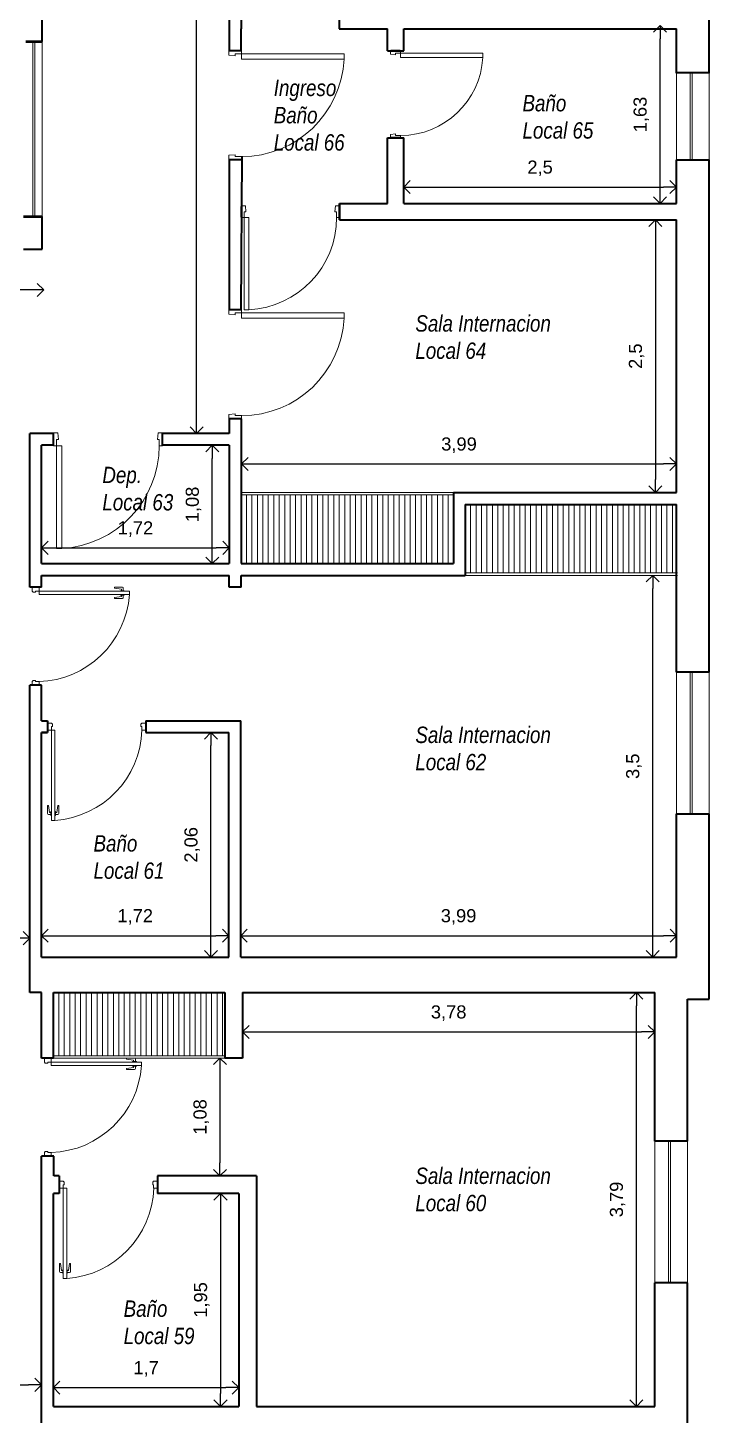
# Model space of a CAD drawing. Header units: millimetres. Extents: x -196 to -130, y 74 to 971.
# Drawn here: x -174.17 to -167.92, y 935.56 to 948.28 of the extents above; entities that cross this region are included whole.
import ezdxf

# ---------------------------------------------------------------- set-up
doc = ezdxf.new("R2010")
doc.units = ezdxf.units.MM
doc.layers.get('Defpoints').update_dxf_attribs({"lineweight": 0})
for name, color, linetype, lineweight in [('01', 1, 'Continuous', 50), ('Aberturas', 43, 'Continuous', 9), ('Cotas', 47, 'Continuous', 5), ('Muebles', 153, 'Continuous', 9), ('Muro Corte', 1, 'Continuous', 40), ('Muro Vista', 3, 'Continuous', 20), ('Piso', 63, 'Continuous', 0), ('rotulos', 13, 'Continuous', 5), ('Textos', 2, 'Continuous', 5)]:
    doc.layers.add(name, color=color, linetype=linetype, lineweight=lineweight)
doc.styles.add('FEDE', font='ARIAL.TTF')
doc.dimstyles.new('FEDE', dxfattribs={"dimtxt": 0.12, "dimasz": 0.12, "dimexe": 0.2, "dimexo": 0.2, "dimgap": 0.1, "dimtad": 1, "dimtxsty": 'FEDE', "dimblk": 'OPEN90', "dimcen": 0.12, "dimse1": 1, "dimse2": 1, "dimaunit": 1, "dimazin": 0, "dimtfac": 1, "dimtmove": 0, "dimatfit": 3, "dimldrblk": 'OPEN90', "dimfxl": 0, "dimarcsym": 0})

# ---------------------------------------------------------------- blocks, each defined once
blk = doc.blocks.new('_Open90')
at = {"layer": 'rotulos', "color": 0, "lineweight": -2}
for p, q in [((0, 0), (-1, 0)), ((-0.5, 0.5), (0, 0)), ((0, 0), (-0.5, -0.5))]:
    blk.add_line(p, q, dxfattribs=at)
blk = doc.blocks.new('*D4')
at = {"layer": 'Cotas', "color": 0, "lineweight": -2}
blk.add_line((-174.14, 945.872), (-185.982, 945.872), dxfattribs=at)
at = {"layer": 'Defpoints', "color": 0}
for p in [(-186.102, 946.526), (-174.02, 946.347), (-186.102, 945.872)]:
    blk.add_point(p, dxfattribs=at)
at = {"layer": 'Cotas', "color": 0, "lineweight": -2, "xscale": 0.12, "yscale": 0.12, "zscale": 0.12, "rotation": 180}
blk.add_blockref('_Open90', (-186.102, 945.872), dxfattribs=at)
at = {"layer": 'Cotas', "color": 0, "lineweight": -2, "xscale": 0.12, "yscale": 0.12, "zscale": 0.12}
blk.add_blockref('_Open90', (-174.02, 945.872), dxfattribs=at)
at = {"layer": 'Cotas', "color": 0, "insert": (-180.061, 946.044), "char_height": 0.12, "attachment_point": 5, "style": 'FEDE'}
blk.add_mtext('12,08', dxfattribs=at)
blk = doc.blocks.new('*D6')
at = {"layer": 'Cotas', "color": 0, "lineweight": -2}
blk.add_line((-172.619, 944.676), (-172.619, 969.49), dxfattribs=at)
at = {"layer": 'Defpoints', "color": 0}
for p in [(-172.619, 969.61), (-172.449, 969.61), (-172.32, 944.556)]:
    blk.add_point(p, dxfattribs=at)
at = {"layer": 'Cotas', "color": 0, "lineweight": -2, "xscale": 0.12, "yscale": 0.12, "zscale": 0.12}
for p, rotation in [((-172.619, 969.61), 90), ((-172.619, 944.556), 270)]:
    blk.add_blockref('_Open90', p, dxfattribs=dict(at, rotation=rotation))
at = {"layer": 'Cotas', "color": 0, "insert": (-172.791, 957.083), "char_height": 0.12, "attachment_point": 5, "rotation": 90, "style": 'FEDE'}
blk.add_mtext('25,05', dxfattribs=at)
blk = doc.blocks.new('*D57')
at = {"layer": 'Cotas', "color": 0, "lineweight": -2}
blk.add_line((-168.371, 946.785), (-168.371, 948.175), dxfattribs=at)
at = {"layer": 'Defpoints', "color": 0}
for p in [(-168.371, 948.295), (-168.371, 948.295), (-168.371, 946.665)]:
    blk.add_point(p, dxfattribs=at)
at = {"layer": 'Cotas', "color": 0, "lineweight": -2, "xscale": 0.12, "yscale": 0.12, "zscale": 0.12}
for p, rotation in [((-168.371, 948.295), 90), ((-168.371, 946.665), 270)]:
    blk.add_blockref('_Open90', p, dxfattribs=dict(at, rotation=rotation))
at = {"layer": 'Cotas', "color": 0, "insert": (-168.543, 947.48), "char_height": 0.12, "attachment_point": 5, "rotation": 90, "style": 'FEDE'}
blk.add_mtext('1,63', dxfattribs=at)
blk = doc.blocks.new('*D58')
at = {"layer": 'Cotas', "color": 0, "lineweight": -2}
blk.add_line((-170.601, 946.815), (-168.341, 946.815), dxfattribs=at)
at = {"layer": 'Defpoints', "color": 0}
for p in [(-170.721, 946.815), (-168.221, 946.815), (-168.221, 946.815)]:
    blk.add_point(p, dxfattribs=at)
at = {"layer": 'Cotas', "color": 0, "lineweight": -2, "xscale": 0.12, "yscale": 0.12, "zscale": 0.12, "rotation": 180}
blk.add_blockref('_Open90', (-170.721, 946.815), dxfattribs=at)
at = {"layer": 'Cotas', "color": 0, "lineweight": -2, "xscale": 0.12, "yscale": 0.12, "zscale": 0.12}
blk.add_blockref('_Open90', (-168.221, 946.815), dxfattribs=at)
at = {"layer": 'Cotas', "color": 0, "insert": (-169.471, 946.987), "char_height": 0.12, "attachment_point": 5, "style": 'FEDE'}
blk.add_mtext('2,5', dxfattribs=at)
blk = doc.blocks.new('*D59')
at = {"layer": 'Cotas', "color": 0, "lineweight": -2}
blk.add_line((-168.414, 946.395), (-168.414, 944.135), dxfattribs=at)
at = {"layer": 'Defpoints', "color": 0}
for p in [(-168.221, 946.515), (-168.414, 944.015), (-168.221, 944.015)]:
    blk.add_point(p, dxfattribs=at)
at = {"layer": 'Cotas', "color": 0, "lineweight": -2, "xscale": 0.12, "yscale": 0.12, "zscale": 0.12}
for p, rotation in [((-168.414, 946.515), 90), ((-168.414, 944.015), 270)]:
    blk.add_blockref('_Open90', p, dxfattribs=dict(at, rotation=rotation))
at = {"layer": 'Cotas', "color": 0, "insert": (-168.586, 945.265), "char_height": 0.12, "attachment_point": 5, "rotation": 90, "style": 'FEDE'}
blk.add_mtext('2,5', dxfattribs=at)
blk = doc.blocks.new('*D60')
at = {"layer": 'Cotas', "color": 0, "lineweight": -2}
blk.add_line((-172.087, 944.277), (-168.341, 944.277), dxfattribs=at)
at = {"layer": 'Defpoints', "color": 0}
for p in [(-172.207, 944.277), (-168.221, 944.277), (-168.221, 944.277)]:
    blk.add_point(p, dxfattribs=at)
at = {"layer": 'Cotas', "color": 0, "lineweight": -2, "xscale": 0.12, "yscale": 0.12, "zscale": 0.12, "rotation": 180}
blk.add_blockref('_Open90', (-172.207, 944.277), dxfattribs=at)
at = {"layer": 'Cotas', "color": 0, "lineweight": -2, "xscale": 0.12, "yscale": 0.12, "zscale": 0.12}
blk.add_blockref('_Open90', (-168.221, 944.277), dxfattribs=at)
at = {"layer": 'Cotas', "color": 0, "insert": (-170.214, 944.449), "char_height": 0.12, "attachment_point": 5, "style": 'FEDE'}
blk.add_mtext('3,99', dxfattribs=at)
blk = doc.blocks.new('*D61')
at = {"layer": 'Cotas', "color": 0, "lineweight": -2}
blk.add_line((-172.476, 943.484), (-172.476, 944.328), dxfattribs=at)
at = {"layer": 'Defpoints', "color": 0}
for p in [(-172.476, 944.448), (-172.32, 944.448), (-172.32, 943.364)]:
    blk.add_point(p, dxfattribs=at)
at = {"layer": 'Cotas', "color": 0, "lineweight": -2, "xscale": 0.12, "yscale": 0.12, "zscale": 0.12}
for p, rotation in [((-172.476, 944.448), 90), ((-172.476, 943.364), 270)]:
    blk.add_blockref('_Open90', p, dxfattribs=dict(at, rotation=rotation))
at = {"layer": 'Cotas', "color": 0, "insert": (-172.648, 943.906), "char_height": 0.12, "attachment_point": 5, "rotation": 90, "style": 'FEDE'}
blk.add_mtext('1,08', dxfattribs=at)
blk = doc.blocks.new('*D62')
at = {"layer": 'Cotas', "color": 0, "lineweight": -2}
blk.add_line((-173.921, 943.508), (-172.44, 943.508), dxfattribs=at)
at = {"layer": 'Defpoints', "color": 0}
for p in [(-172.32, 943.508), (-174.041, 943.43), (-172.32, 943.43)]:
    blk.add_point(p, dxfattribs=at)
at = {"layer": 'Cotas', "color": 0, "lineweight": -2, "xscale": 0.12, "yscale": 0.12, "zscale": 0.12, "rotation": 180}
blk.add_blockref('_Open90', (-174.041, 943.508), dxfattribs=at)
at = {"layer": 'Cotas', "color": 0, "lineweight": -2, "xscale": 0.12, "yscale": 0.12, "zscale": 0.12}
blk.add_blockref('_Open90', (-172.32, 943.508), dxfattribs=at)
at = {"layer": 'Cotas', "color": 0, "insert": (-173.18, 943.68), "char_height": 0.12, "attachment_point": 5, "style": 'FEDE'}
blk.add_mtext('1,72', dxfattribs=at)
blk = doc.blocks.new('*D63')
at = {"layer": 'Cotas', "color": 0, "lineweight": -2}
blk.add_line((-173.921, 939.953), (-172.443, 939.953), dxfattribs=at)
at = {"layer": 'Defpoints', "color": 0}
for p in [(-172.323, 939.953), (-174.041, 939.756), (-172.323, 939.756)]:
    blk.add_point(p, dxfattribs=at)
at = {"layer": 'Cotas', "color": 0, "lineweight": -2, "xscale": 0.12, "yscale": 0.12, "zscale": 0.12, "rotation": 180}
blk.add_blockref('_Open90', (-174.041, 939.953), dxfattribs=at)
at = {"layer": 'Cotas', "color": 0, "lineweight": -2, "xscale": 0.12, "yscale": 0.12, "zscale": 0.12}
blk.add_blockref('_Open90', (-172.323, 939.953), dxfattribs=at)
at = {"layer": 'Cotas', "color": 0, "insert": (-173.182, 940.125), "char_height": 0.12, "attachment_point": 5, "style": 'FEDE'}
blk.add_mtext('1,72', dxfattribs=at)
blk = doc.blocks.new('*D64')
at = {"layer": 'Cotas', "color": 0, "lineweight": -2}
blk.add_line((-172.095, 939.953), (-168.34, 939.953), dxfattribs=at)
at = {"layer": 'Defpoints', "color": 0}
for p in [(-168.22, 939.953), (-172.215, 939.756), (-168.22, 939.756)]:
    blk.add_point(p, dxfattribs=at)
at = {"layer": 'Cotas', "color": 0, "lineweight": -2, "xscale": 0.12, "yscale": 0.12, "zscale": 0.12, "rotation": 180}
blk.add_blockref('_Open90', (-172.215, 939.953), dxfattribs=at)
at = {"layer": 'Cotas', "color": 0, "lineweight": -2, "xscale": 0.12, "yscale": 0.12, "zscale": 0.12}
blk.add_blockref('_Open90', (-168.22, 939.953), dxfattribs=at)
at = {"layer": 'Cotas', "color": 0, "insert": (-170.218, 940.125), "char_height": 0.12, "attachment_point": 5, "style": 'FEDE'}
blk.add_mtext('3,99', dxfattribs=at)
blk = doc.blocks.new('*D65')
at = {"layer": 'Cotas', "color": 0, "lineweight": -2}
blk.add_line((-168.439, 939.876), (-168.439, 943.136), dxfattribs=at)
at = {"layer": 'Defpoints', "color": 0}
for p in [(-172.212, 943.256), (-168.439, 943.256), (-172.215, 939.756)]:
    blk.add_point(p, dxfattribs=at)
at = {"layer": 'Cotas', "color": 0, "lineweight": -2, "xscale": 0.12, "yscale": 0.12, "zscale": 0.12}
for p, rotation in [((-168.439, 943.256), 90), ((-168.439, 939.756), 270)]:
    blk.add_blockref('_Open90', p, dxfattribs=dict(at, rotation=rotation))
at = {"layer": 'Cotas', "color": 0, "insert": (-168.611, 941.506), "char_height": 0.12, "attachment_point": 5, "rotation": 90, "style": 'FEDE'}
blk.add_mtext('3,5', dxfattribs=at)
blk = doc.blocks.new('*D66')
at = {"layer": 'Cotas', "color": 0, "lineweight": -2}
blk.add_line((-172.488, 939.876), (-172.488, 941.695), dxfattribs=at)
at = {"layer": 'Defpoints', "color": 0}
for p in [(-172.488, 941.815), (-172.323, 941.815), (-172.323, 939.756)]:
    blk.add_point(p, dxfattribs=at)
at = {"layer": 'Cotas', "color": 0, "lineweight": -2, "xscale": 0.12, "yscale": 0.12, "zscale": 0.12}
for p, rotation in [((-172.488, 941.815), 90), ((-172.488, 939.756), 270)]:
    blk.add_blockref('_Open90', p, dxfattribs=dict(at, rotation=rotation))
at = {"layer": 'Cotas', "color": 0, "insert": (-172.66, 940.786), "char_height": 0.12, "attachment_point": 5, "rotation": 90, "style": 'FEDE'}
blk.add_mtext('2,06', dxfattribs=at)
blk = doc.blocks.new('*D67')
at = {"layer": 'Cotas', "color": 0, "lineweight": -2}
blk.add_line((-168.588, 935.758), (-168.588, 939.311), dxfattribs=at)
at = {"layer": 'Defpoints', "color": 0}
for p in [(-168.588, 939.431), (-168.42, 939.431), (-168.42, 935.638)]:
    blk.add_point(p, dxfattribs=at)
at = {"layer": 'Cotas', "color": 0, "lineweight": -2, "xscale": 0.12, "yscale": 0.12, "zscale": 0.12}
for p, rotation in [((-168.588, 939.431), 90), ((-168.588, 935.638), 270)]:
    blk.add_blockref('_Open90', p, dxfattribs=dict(at, rotation=rotation))
at = {"layer": 'Cotas', "color": 0, "insert": (-168.76, 937.535), "char_height": 0.12, "attachment_point": 5, "rotation": 90, "style": 'FEDE'}
blk.add_mtext('3,79', dxfattribs=at)
blk = doc.blocks.new('*D68')
at = {"layer": 'Cotas', "color": 0, "lineweight": -2}
blk.add_line((-172.078, 939.071), (-168.54, 939.071), dxfattribs=at)
at = {"layer": 'Defpoints', "color": 0}
for p in [(-172.198, 939.431), (-168.42, 939.431), (-168.42, 939.071)]:
    blk.add_point(p, dxfattribs=at)
at = {"layer": 'Cotas', "color": 0, "lineweight": -2, "xscale": 0.12, "yscale": 0.12, "zscale": 0.12, "rotation": 180}
blk.add_blockref('_Open90', (-172.198, 939.071), dxfattribs=at)
at = {"layer": 'Cotas', "color": 0, "lineweight": -2, "xscale": 0.12, "yscale": 0.12, "zscale": 0.12}
blk.add_blockref('_Open90', (-168.42, 939.071), dxfattribs=at)
at = {"layer": 'Cotas', "color": 0, "insert": (-170.309, 939.243), "char_height": 0.12, "attachment_point": 5, "style": 'FEDE'}
blk.add_mtext('3,78', dxfattribs=at)
blk = doc.blocks.new('*D69')
at = {"layer": 'Cotas', "color": 0, "lineweight": -2}
blk.add_line((-172.405, 938.711), (-172.405, 937.871), dxfattribs=at)
at = {"layer": 'Defpoints', "color": 0}
for p in [(-172.405, 938.831), (-172.405, 937.751), (-172.405, 937.751)]:
    blk.add_point(p, dxfattribs=at)
at = {"layer": 'Cotas', "color": 0, "lineweight": -2, "xscale": 0.12, "yscale": 0.12, "zscale": 0.12}
for p, rotation in [((-172.405, 938.831), 90), ((-172.405, 937.751), 270)]:
    blk.add_blockref('_Open90', p, dxfattribs=dict(at, rotation=rotation))
at = {"layer": 'Cotas', "color": 0, "insert": (-172.577, 938.291), "char_height": 0.12, "attachment_point": 5, "rotation": 90, "style": 'FEDE'}
blk.add_mtext('1,08', dxfattribs=at)
blk = doc.blocks.new('*D70')
at = {"layer": 'Cotas', "color": 0, "lineweight": -2}
blk.add_line((-172.4, 937.469), (-172.4, 935.758), dxfattribs=at)
at = {"layer": 'Defpoints', "color": 0}
for p in [(-172.232, 937.589), (-172.4, 935.638), (-172.232, 935.638)]:
    blk.add_point(p, dxfattribs=at)
at = {"layer": 'Cotas', "color": 0, "lineweight": -2, "xscale": 0.12, "yscale": 0.12, "zscale": 0.12}
for p, rotation in [((-172.4, 937.589), 90), ((-172.4, 935.638), 270)]:
    blk.add_blockref('_Open90', p, dxfattribs=dict(at, rotation=rotation))
at = {"layer": 'Cotas', "color": 0, "insert": (-172.572, 936.614), "char_height": 0.12, "attachment_point": 5, "rotation": 90, "style": 'FEDE'}
blk.add_mtext('1,95', dxfattribs=at)
blk = doc.blocks.new('*D71')
at = {"layer": 'Cotas', "color": 0, "lineweight": -2}
blk.add_line((-173.812, 935.81), (-172.352, 935.81), dxfattribs=at)
at = {"layer": 'Defpoints', "color": 0}
for p in [(-173.932, 935.726), (-172.232, 935.81), (-172.232, 935.726)]:
    blk.add_point(p, dxfattribs=at)
at = {"layer": 'Cotas', "color": 0, "lineweight": -2, "xscale": 0.12, "yscale": 0.12, "zscale": 0.12, "rotation": 180}
blk.add_blockref('_Open90', (-173.932, 935.81), dxfattribs=at)
at = {"layer": 'Cotas', "color": 0, "lineweight": -2, "xscale": 0.12, "yscale": 0.12, "zscale": 0.12}
blk.add_blockref('_Open90', (-172.232, 935.81), dxfattribs=at)
at = {"layer": 'Cotas', "color": 0, "insert": (-173.082, 935.982), "char_height": 0.12, "attachment_point": 5, "style": 'FEDE'}
blk.add_mtext('1,7', dxfattribs=at)
blk = doc.blocks.new('*D74')
at = {"layer": 'Cotas', "color": 0, "lineweight": -2}
blk.add_line((-171.95, 935.133), (-168.54, 935.133), dxfattribs=at)
at = {"layer": 'Defpoints', "color": 0}
for p in [(-172.07, 935.714), (-168.42, 935.714), (-168.42, 935.133)]:
    blk.add_point(p, dxfattribs=at)
at = {"layer": 'Cotas', "color": 0, "lineweight": -2, "xscale": 0.12, "yscale": 0.12, "zscale": 0.12, "rotation": 180}
blk.add_blockref('_Open90', (-172.07, 935.133), dxfattribs=at)
at = {"layer": 'Cotas', "color": 0, "lineweight": -2, "xscale": 0.12, "yscale": 0.12, "zscale": 0.12}
blk.add_blockref('_Open90', (-168.42, 935.133), dxfattribs=at)
at = {"layer": 'Cotas', "color": 0, "insert": (-170.245, 935.305), "char_height": 0.12, "attachment_point": 5, "style": 'FEDE'}
blk.add_mtext('3,65', dxfattribs=at)
blk = doc.blocks.new('*D76')
at = {"layer": 'Cotas', "color": 0, "lineweight": -2}
blk.add_line((-176.013, 935.836), (-174.161, 935.836), dxfattribs=at)
at = {"layer": 'Defpoints', "color": 0}
for p in [(-176.133, 935.836), (-174.041, 935.836), (-174.041, 935.836)]:
    blk.add_point(p, dxfattribs=at)
at = {"layer": 'Cotas', "color": 0, "lineweight": -2, "xscale": 0.12, "yscale": 0.12, "zscale": 0.12, "rotation": 180}
blk.add_blockref('_Open90', (-176.133, 935.836), dxfattribs=at)
at = {"layer": 'Cotas', "color": 0, "lineweight": -2, "xscale": 0.12, "yscale": 0.12, "zscale": 0.12}
blk.add_blockref('_Open90', (-174.041, 935.836), dxfattribs=at)
at = {"layer": 'Cotas', "color": 0, "insert": (-175.087, 936.008), "char_height": 0.12, "attachment_point": 5, "style": 'FEDE'}
blk.add_mtext('2,09', dxfattribs=at)
blk = doc.blocks.new('*D85')
at = {"layer": 'Cotas', "color": 0, "lineweight": -2}
blk.add_line((-174.269, 939.93), (-176.989, 939.93), dxfattribs=at)
at = {"layer": 'Defpoints', "color": 0}
for p in [(-177.109, 939.93), (-177.109, 939.93), (-174.149, 939.93)]:
    blk.add_point(p, dxfattribs=at)
at = {"layer": 'Cotas', "color": 0, "lineweight": -2, "xscale": 0.12, "yscale": 0.12, "zscale": 0.12, "rotation": 180}
blk.add_blockref('_Open90', (-177.109, 939.93), dxfattribs=at)
at = {"layer": 'Cotas', "color": 0, "lineweight": -2, "xscale": 0.12, "yscale": 0.12, "zscale": 0.12}
blk.add_blockref('_Open90', (-174.149, 939.93), dxfattribs=at)
at = {"layer": 'Cotas', "color": 0, "insert": (-175.629, 940.103), "char_height": 0.12, "attachment_point": 5, "style": 'FEDE'}
blk.add_mtext('2,96', dxfattribs=at)

msp = doc.modelspace()

# ---------------------------------------------------------------- linework, layer by layer
at = {"layer": '01'}
for p, q in [((-174.185, 948.15), (-174.035, 948.15)), ((-174.205, 946.545), (-174.035, 946.545))]:
    msp.add_line(p, q, dxfattribs=at)
at = {"layer": 'Aberturas'}
for p, q in [((-174.119, 948.15), (-174.119, 946.545)), ((-174.101, 948.15), (-174.101, 946.545)), ((-172.325, 948.065), (-172.207, 948.065)), ((-172.325, 948.023), (-172.325, 948.065)), ((-172.266, 948.035), (-172.266, 948.018)), ((-172.207, 948.035), (-172.266, 948.035)), ((-172.266, 948.029), (-172.266, 948.018)), ((-172.207, 948.065), (-172.207, 948.035)), ((-172.207, 948.035), (-172.207, 947.988)), ((-171.267, 948.035), (-172.207, 948.035)), ((-171.267, 947.988), (-171.267, 948.035)), ((-170.843, 948.065), (-170.749, 948.065)), ((-170.843, 948.032), (-170.843, 948.065)), ((-170.796, 948.027), (-170.843, 948.032)), ((-170.796, 948.041), (-170.796, 948.027)), ((-170.749, 948.041), (-170.796, 948.041)), ((-170.796, 948.036), (-170.796, 948.027)), ((-170.749, 948.065), (-170.749, 948.041)), ((-170.749, 948.041), (-170.749, 948.003)), ((-169.997, 948.041), (-170.749, 948.041)), ((-169.997, 948.004), (-169.997, 948.041)), ((-172.266, 948.018), (-172.325, 948.023)), ((-172.207, 947.988), (-171.267, 947.988)), ((-170.749, 948.003), (-169.997, 948.004)), ((-168.094, 947.865), (-168.094, 947.065)), ((-168.077, 947.865), (-168.077, 947.065)), ((-170.749, 947.265), (-170.844, 947.265)), ((-170.796, 947.302), (-170.843, 947.298)), ((-170.843, 947.298), (-170.843, 947.265)), ((-170.843, 947.265), (-170.749, 947.265)), ((-170.796, 947.288), (-170.796, 947.302)), ((-170.749, 947.288), (-170.796, 947.288)), ((-170.749, 947.265), (-170.749, 947.288)), ((-172.207, 947.065), (-172.326, 947.065)), ((-172.266, 947.112), (-172.325, 947.106)), ((-172.325, 947.106), (-172.325, 947.065)), ((-172.325, 947.065), (-172.207, 947.065)), ((-172.266, 947.094), (-172.266, 947.112)), ((-172.207, 947.094), (-172.266, 947.094)), ((-172.207, 947.065), (-172.207, 947.094)), ((-172.209, 946.642), (-172.209, 946.536)), ((-172.172, 946.642), (-172.209, 946.642)), ((-172.167, 946.589), (-172.172, 946.642)), ((-171.351, 946.589), (-171.346, 946.642)), ((-171.346, 946.642), (-171.309, 946.642)), ((-171.309, 946.536), (-171.309, 946.643)), ((-171.309, 946.642), (-171.309, 946.536)), ((-172.209, 946.536), (-172.183, 946.536)), ((-172.183, 946.589), (-172.167, 946.589)), ((-172.183, 946.536), (-172.183, 946.589)), ((-172.183, 946.536), (-172.14, 946.536)), ((-172.183, 945.69), (-172.183, 946.536)), ((-172.177, 946.589), (-172.167, 946.589)), ((-172.14, 946.536), (-172.14, 945.69)), ((-171.336, 946.589), (-171.351, 946.589)), ((-171.336, 946.536), (-171.336, 946.589)), ((-171.309, 946.536), (-171.336, 946.536)), ((-172.325, 945.69), (-172.207, 945.69)), ((-172.325, 945.649), (-172.325, 945.69)), ((-172.266, 945.643), (-172.325, 945.649)), ((-172.266, 945.661), (-172.266, 945.643)), ((-172.207, 945.661), (-172.266, 945.661)), ((-172.266, 945.655), (-172.266, 945.643)), ((-172.207, 945.69), (-172.207, 945.661)), ((-172.207, 945.661), (-172.207, 945.614)), ((-171.267, 945.661), (-172.207, 945.661)), ((-172.207, 945.614), (-171.267, 945.614)), ((-172.14, 945.69), (-172.183, 945.69)), ((-171.267, 945.614), (-171.267, 945.661)), ((-172.266, 944.737), (-172.325, 944.731)), ((-172.325, 944.731), (-172.325, 944.69)), ((-172.266, 944.72), (-172.266, 944.737)), ((-172.207, 944.72), (-172.266, 944.72)), ((-172.207, 944.69), (-172.207, 944.72)), ((-172.325, 944.69), (-172.207, 944.69)), ((-172.207, 944.69), (-172.325, 944.69)), ((-173.932, 944.561), (-173.932, 944.443)), ((-173.891, 944.561), (-173.932, 944.561)), ((-173.903, 944.502), (-173.885, 944.502)), ((-173.903, 944.443), (-173.903, 944.502)), ((-173.897, 944.502), (-173.885, 944.502)), ((-173.885, 944.502), (-173.891, 944.561)), ((-172.979, 944.502), (-172.973, 944.561)), ((-172.962, 944.502), (-172.979, 944.502)), ((-172.973, 944.561), (-172.932, 944.561)), ((-172.962, 944.443), (-172.962, 944.502)), ((-172.932, 944.561), (-172.932, 944.443)), ((-172.932, 944.443), (-172.932, 944.561)), ((-173.932, 944.443), (-173.903, 944.443)), ((-173.903, 944.443), (-173.856, 944.443)), ((-173.903, 943.503), (-173.903, 944.443)), ((-173.856, 944.443), (-173.856, 943.503)), ((-172.932, 944.443), (-172.962, 944.443)), ((-173.856, 943.503), (-173.903, 943.503)), ((-174.126, 943.111), (-174.126, 943.148)), ((-174.126, 943.148), (-174.063, 943.148)), ((-174.117, 943.102), (-174.126, 943.111)), ((-174.095, 943.102), (-174.117, 943.102)), ((-174.063, 943.111), (-174.095, 943.111)), ((-174.095, 943.111), (-174.095, 943.102)), ((-174.063, 943.148), (-174.063, 943.111)), ((-173.235, 943.111), (-174.063, 943.111)), ((-174.063, 943.111), (-174.063, 943.079)), ((-174.063, 943.079), (-173.235, 943.079)), ((-173.3, 943.147), (-173.372, 943.147)), ((-173.372, 943.147), (-173.372, 943.138)), ((-173.372, 943.138), (-173.309, 943.129)), ((-173.318, 943.111), (-173.318, 943.115)), ((-173.318, 943.115), (-173.282, 943.115)), ((-173.318, 943.075), (-173.318, 943.079)), ((-173.282, 943.075), (-173.318, 943.075)), ((-173.309, 943.129), (-173.309, 943.115)), ((-173.309, 943.061), (-173.309, 943.075)), ((-173.291, 943.115), (-173.291, 943.138)), ((-173.291, 943.075), (-173.291, 943.052)), ((-173.282, 943.115), (-173.282, 943.111)), ((-173.282, 943.079), (-173.282, 943.075)), ((-173.235, 943.079), (-173.235, 943.111)), ((-173.372, 943.052), (-173.309, 943.061)), ((-173.372, 943.043), (-173.372, 943.052)), ((-173.3, 943.043), (-173.372, 943.043)), ((-168.094, 942.376), (-168.094, 941.07)), ((-168.076, 942.376), (-168.076, 941.07)), ((-174.126, 942.283), (-174.117, 942.292)), ((-174.126, 942.248), (-174.126, 942.283)), ((-174.063, 942.248), (-174.126, 942.248)), ((-174.117, 942.292), (-174.095, 942.292)), ((-174.095, 942.292), (-174.095, 942.283)), ((-174.095, 942.283), (-174.063, 942.283)), ((-174.063, 942.283), (-174.063, 942.248)), ((-173.949, 941.901), (-173.986, 941.901)), ((-173.986, 941.901), (-173.986, 941.838)), ((-173.986, 941.838), (-173.949, 941.838)), ((-173.94, 941.892), (-173.949, 941.901)), ((-173.949, 941.838), (-173.949, 941.869)), ((-173.949, 941.869), (-173.94, 941.869)), ((-173.949, 941.01), (-173.949, 941.838)), ((-173.949, 941.838), (-173.918, 941.838)), ((-173.94, 941.869), (-173.94, 941.892)), ((-173.918, 941.838), (-173.918, 941.01)), ((-173.121, 941.901), (-173.13, 941.892)), ((-173.13, 941.892), (-173.13, 941.869)), ((-173.13, 941.869), (-173.121, 941.869)), ((-173.086, 941.901), (-173.121, 941.901)), ((-173.121, 941.869), (-173.121, 941.838)), ((-173.121, 941.838), (-173.086, 941.838)), ((-173.086, 941.838), (-173.086, 941.901)), ((-173.985, 941.074), (-173.985, 941.146)), ((-173.985, 941.146), (-173.976, 941.146)), ((-173.976, 941.146), (-173.967, 941.083)), ((-173.954, 941.065), (-173.976, 941.065)), ((-173.967, 941.083), (-173.954, 941.083)), ((-173.949, 941.092), (-173.954, 941.092)), ((-173.954, 941.092), (-173.954, 941.056)), ((-173.954, 941.056), (-173.949, 941.056)), ((-173.913, 941.092), (-173.918, 941.092)), ((-173.918, 941.056), (-173.913, 941.056)), ((-173.913, 941.056), (-173.913, 941.092)), ((-173.9, 941.083), (-173.913, 941.083)), ((-173.913, 941.065), (-173.891, 941.065)), ((-173.891, 941.146), (-173.9, 941.083)), ((-173.882, 941.146), (-173.891, 941.146)), ((-173.882, 941.074), (-173.882, 941.146)), ((-173.918, 941.01), (-173.949, 941.01)), ((-174.015, 938.794), (-174.015, 938.831)), ((-174.015, 938.831), (-173.952, 938.831)), ((-174.006, 938.785), (-174.015, 938.794)), ((-173.984, 938.785), (-174.006, 938.785)), ((-173.952, 938.794), (-173.984, 938.794)), ((-173.984, 938.794), (-173.984, 938.785)), ((-173.952, 938.831), (-173.952, 938.794)), ((-173.124, 938.794), (-173.952, 938.794)), ((-173.952, 938.794), (-173.952, 938.763)), ((-173.952, 938.763), (-173.124, 938.763)), ((-173.189, 938.83), (-173.261, 938.83)), ((-173.261, 938.83), (-173.261, 938.821)), ((-173.261, 938.821), (-173.198, 938.812)), ((-173.261, 938.736), (-173.198, 938.745)), ((-173.207, 938.794), (-173.207, 938.799)), ((-173.207, 938.799), (-173.171, 938.799)), ((-173.207, 938.758), (-173.207, 938.763)), ((-173.171, 938.758), (-173.207, 938.758)), ((-173.198, 938.812), (-173.198, 938.799)), ((-173.198, 938.745), (-173.198, 938.758)), ((-173.18, 938.799), (-173.18, 938.821)), ((-173.18, 938.758), (-173.18, 938.736)), ((-173.171, 938.799), (-173.171, 938.794)), ((-173.171, 938.763), (-173.171, 938.758)), ((-173.124, 938.763), (-173.124, 938.794)), ((-173.261, 938.727), (-173.261, 938.736)), ((-173.189, 938.727), (-173.261, 938.727)), ((-168.294, 938.076), (-168.294, 936.77)), ((-168.276, 938.076), (-168.276, 936.77)), ((-174.015, 937.966), (-174.006, 937.975)), ((-174.015, 937.931), (-174.015, 937.966)), ((-173.952, 937.931), (-174.015, 937.931)), ((-174.006, 937.975), (-173.984, 937.975)), ((-173.984, 937.975), (-173.984, 937.966)), ((-173.984, 937.966), (-173.952, 937.966)), ((-173.952, 937.966), (-173.952, 937.931)), ((-173.841, 937.702), (-173.878, 937.702)), ((-173.878, 937.702), (-173.878, 937.639)), ((-173.878, 937.639), (-173.841, 937.639)), ((-173.832, 937.693), (-173.841, 937.702)), ((-173.841, 937.639), (-173.841, 937.67)), ((-173.841, 937.67), (-173.832, 937.67)), ((-173.841, 936.811), (-173.841, 937.639)), ((-173.841, 937.639), (-173.81, 937.639)), ((-173.832, 937.67), (-173.832, 937.693)), ((-173.81, 937.639), (-173.81, 936.811)), ((-173.013, 937.702), (-173.022, 937.693)), ((-173.022, 937.693), (-173.022, 937.67)), ((-173.022, 937.67), (-173.013, 937.67)), ((-172.978, 937.702), (-173.013, 937.702)), ((-173.013, 937.67), (-173.013, 937.639)), ((-173.013, 937.639), (-172.978, 937.639)), ((-172.978, 937.639), (-172.978, 937.702)), ((-173.877, 936.875), (-173.877, 936.947)), ((-173.877, 936.947), (-173.868, 936.947)), ((-173.868, 936.947), (-173.859, 936.884)), ((-173.846, 936.866), (-173.868, 936.866)), ((-173.859, 936.884), (-173.846, 936.884)), ((-173.841, 936.893), (-173.846, 936.893)), ((-173.846, 936.893), (-173.846, 936.857)), ((-173.846, 936.857), (-173.841, 936.857)), ((-173.805, 936.893), (-173.81, 936.893)), ((-173.81, 936.857), (-173.805, 936.857)), ((-173.805, 936.857), (-173.805, 936.893)), ((-173.792, 936.884), (-173.805, 936.884)), ((-173.805, 936.866), (-173.783, 936.866)), ((-173.783, 936.947), (-173.792, 936.884)), ((-173.774, 936.947), (-173.783, 936.947)), ((-173.774, 936.875), (-173.774, 936.947)), ((-173.81, 936.811), (-173.841, 936.811))]:
    msp.add_line(p, q, dxfattribs=at)
for centre, radius, start, end in [((-172.207, 948.035), 0.941, 270, 357.1402), ((-170.749, 948.041), 0.753, 270, 357.1402), ((-172.183, 946.536), 0.847, 272.8598, 360), ((-172.207, 945.661), 0.941, 270, 357.1402), ((-173.903, 944.443), 0.941, 272.8598, 360), ((-174.091, 943.14), 0.858, 271.8312, 355.9492), ((-173.3, 943.138), 0.009, 0, 90), ((-173.3, 943.052), 0.009, 270, 0), ((-173.978, 941.865), 0.858, 274.0508, 358.1688), ((-173.976, 941.074), 0.009, 180, 270), ((-173.891, 941.074), 0.009, 270, 0), ((-173.98, 938.823), 0.858, 271.8312, 355.9492), ((-173.189, 938.821), 0.009, 0, 90), ((-173.189, 938.736), 0.009, 270, 0), ((-173.87, 937.666), 0.858, 274.0508, 358.1688), ((-173.868, 936.875), 0.009, 180, 270), ((-173.783, 936.875), 0.009, 270, 0)]:
    msp.add_arc(centre, radius, start, end, dxfattribs=at)
at = {"layer": 'Muebles'}
for p, q in [((-170.266, 944.015), (-172.212, 944.015)), ((-170.266, 943.993), (-172.212, 943.993)), ((-172.162, 943.993), (-172.162, 943.364)), ((-172.112, 943.993), (-172.112, 943.364)), ((-172.062, 943.993), (-172.062, 943.364)), ((-172.012, 943.993), (-172.012, 943.364)), ((-171.962, 943.993), (-171.962, 943.364)), ((-171.912, 943.993), (-171.912, 943.364)), ((-171.862, 943.993), (-171.862, 943.364)), ((-171.812, 943.993), (-171.812, 943.364)), ((-171.762, 943.993), (-171.762, 943.364)), ((-171.712, 943.993), (-171.712, 943.364)), ((-171.662, 943.993), (-171.662, 943.364)), ((-171.612, 943.993), (-171.612, 943.364)), ((-171.562, 943.993), (-171.562, 943.364)), ((-171.512, 943.993), (-171.512, 943.364)), ((-171.462, 943.993), (-171.462, 943.364)), ((-171.412, 943.993), (-171.412, 943.364)), ((-171.362, 943.993), (-171.362, 943.364)), ((-171.312, 943.993), (-171.312, 943.364)), ((-171.262, 943.993), (-171.262, 943.364)), ((-171.212, 943.993), (-171.212, 943.364)), ((-171.162, 943.993), (-171.162, 943.364)), ((-171.112, 943.993), (-171.112, 943.364)), ((-171.062, 943.993), (-171.062, 943.364)), ((-171.012, 943.993), (-171.012, 943.364)), ((-170.962, 943.993), (-170.962, 943.364)), ((-170.912, 943.993), (-170.912, 943.364)), ((-170.862, 943.993), (-170.862, 943.364)), ((-170.812, 943.993), (-170.812, 943.364)), ((-170.762, 943.993), (-170.762, 943.364)), ((-170.712, 943.993), (-170.712, 943.364)), ((-170.662, 943.993), (-170.662, 943.364)), ((-170.612, 943.993), (-170.612, 943.364)), ((-170.562, 943.993), (-170.562, 943.364)), ((-170.512, 943.993), (-170.512, 943.364)), ((-170.462, 943.993), (-170.462, 943.364)), ((-170.412, 943.993), (-170.412, 943.364)), ((-170.362, 943.993), (-170.362, 943.364)), ((-170.312, 943.993), (-170.312, 943.364)), ((-170.108, 943.906), (-170.108, 943.278)), ((-170.058, 943.906), (-170.058, 943.278)), ((-170.008, 943.906), (-170.008, 943.278)), ((-169.958, 943.906), (-169.958, 943.278)), ((-169.908, 943.906), (-169.908, 943.278)), ((-169.858, 943.906), (-169.858, 943.278)), ((-169.808, 943.906), (-169.808, 943.278)), ((-169.758, 943.906), (-169.758, 943.278)), ((-169.708, 943.906), (-169.708, 943.278)), ((-169.658, 943.906), (-169.658, 943.278)), ((-169.608, 943.906), (-169.608, 943.278)), ((-169.558, 943.906), (-169.558, 943.278)), ((-169.508, 943.906), (-169.508, 943.278)), ((-169.458, 943.906), (-169.458, 943.278)), ((-169.408, 943.906), (-169.408, 943.278)), ((-169.358, 943.906), (-169.358, 943.278)), ((-169.308, 943.906), (-169.308, 943.278)), ((-169.258, 943.906), (-169.258, 943.278)), ((-169.208, 943.906), (-169.208, 943.278)), ((-169.158, 943.906), (-169.158, 943.278)), ((-169.108, 943.906), (-169.108, 943.278)), ((-169.058, 943.906), (-169.058, 943.278)), ((-169.008, 943.906), (-169.008, 943.278)), ((-168.958, 943.906), (-168.958, 943.278)), ((-168.908, 943.906), (-168.908, 943.278)), ((-168.858, 943.906), (-168.858, 943.278)), ((-168.808, 943.906), (-168.808, 943.278)), ((-168.758, 943.906), (-168.758, 943.278)), ((-168.708, 943.906), (-168.708, 943.278)), ((-168.658, 943.906), (-168.658, 943.278)), ((-168.608, 943.906), (-168.608, 943.278)), ((-168.558, 943.906), (-168.558, 943.278)), ((-168.508, 943.906), (-168.508, 943.278)), ((-168.458, 943.906), (-168.458, 943.278)), ((-168.408, 943.906), (-168.408, 943.278)), ((-168.358, 943.906), (-168.358, 943.278)), ((-168.308, 943.906), (-168.308, 943.278)), ((-168.258, 943.906), (-168.258, 943.278)), ((-170.158, 943.278), (-168.212, 943.278)), ((-170.158, 943.256), (-168.212, 943.256)), ((-173.882, 939.431), (-173.882, 938.851)), ((-173.832, 939.431), (-173.832, 938.851)), ((-173.782, 939.431), (-173.782, 938.851)), ((-173.732, 939.431), (-173.732, 938.851)), ((-173.682, 939.431), (-173.682, 938.851)), ((-173.632, 939.431), (-173.632, 938.851)), ((-173.582, 939.431), (-173.582, 938.851)), ((-173.532, 939.431), (-173.532, 938.851)), ((-173.482, 939.431), (-173.482, 938.851)), ((-173.432, 939.431), (-173.432, 938.851)), ((-173.382, 939.431), (-173.382, 938.851)), ((-173.332, 939.431), (-173.332, 938.851)), ((-173.282, 939.431), (-173.282, 938.851)), ((-173.232, 939.431), (-173.232, 938.851)), ((-173.182, 939.431), (-173.182, 938.851)), ((-173.132, 939.431), (-173.132, 938.851)), ((-173.082, 939.431), (-173.082, 938.851)), ((-173.032, 939.431), (-173.032, 938.851)), ((-172.982, 939.431), (-172.982, 938.851)), ((-172.932, 939.431), (-172.932, 938.851)), ((-172.882, 939.431), (-172.882, 938.851)), ((-172.832, 939.431), (-172.832, 938.851)), ((-172.782, 939.431), (-172.782, 938.851)), ((-172.732, 939.431), (-172.732, 938.851)), ((-172.682, 939.431), (-172.682, 938.851)), ((-172.632, 939.431), (-172.632, 938.851)), ((-172.582, 939.431), (-172.582, 938.851)), ((-172.532, 939.431), (-172.532, 938.851)), ((-172.482, 939.431), (-172.482, 938.851)), ((-172.432, 939.431), (-172.432, 938.851)), ((-172.382, 939.431), (-172.382, 938.851)), ((-173.932, 938.851), (-172.361, 938.851)), ((-173.932, 938.831), (-172.361, 938.831))]:
    msp.add_line(p, q, dxfattribs=at)
at = {"layer": 'Muro Corte'}
for p, q in [((-167.92, 947.859), (-167.92, 949.851)), ((-174.035, 948.15), (-174.035, 949.465)), ((-172.325, 949.239), (-172.32, 948.065)), ((-172.212, 948.415), (-172.212, 948.265)), ((-171.312, 948.415), (-171.312, 948.265)), ((-172.212, 948.065), (-172.212, 948.265)), ((-171.312, 948.265), (-170.871, 948.265)), ((-170.871, 948.065), (-170.871, 948.265)), ((-170.721, 948.065), (-170.721, 948.265)), ((-170.721, 948.265), (-168.221, 948.265)), ((-168.221, 947.859), (-168.221, 948.265)), ((-172.212, 948.065), (-172.32, 948.065)), ((-172.212, 948.065), (-172.32, 948.065)), ((-172.212, 948.065), (-172.32, 948.065)), ((-170.871, 948.065), (-170.721, 948.065)), ((-170.753, 948.065), (-170.839, 948.065)), ((-170.753, 948.065), (-170.839, 948.065)), ((-170.753, 948.065), (-170.839, 948.065)), ((-168.221, 947.865), (-167.92, 947.865)), ((-170.871, 946.665), (-170.871, 947.265)), ((-170.871, 947.265), (-170.721, 947.265)), ((-170.753, 947.265), (-170.839, 947.265)), ((-170.753, 947.265), (-170.839, 947.265)), ((-170.753, 947.265), (-170.839, 947.265)), ((-170.721, 946.665), (-170.721, 947.265)), ((-172.212, 947.065), (-172.32, 947.065)), ((-172.212, 947.065), (-172.32, 947.065)), ((-172.212, 947.065), (-172.32, 947.065)), ((-172.32, 947.065), (-172.32, 945.69)), ((-172.206, 947.094), (-172.214, 945.69)), ((-168.221, 946.665), (-168.221, 947.065)), ((-168.221, 947.065), (-167.92, 947.065)), ((-167.92, 946.42), (-167.92, 947.065)), ((-172.209, 946.54), (-172.209, 946.638)), ((-172.209, 946.54), (-172.209, 946.638)), ((-172.209, 946.54), (-172.209, 946.638)), ((-171.309, 946.665), (-170.871, 946.665)), ((-171.309, 946.665), (-171.309, 946.515)), ((-171.309, 946.515), (-171.309, 946.665)), ((-171.309, 946.54), (-171.309, 946.638)), ((-171.309, 946.54), (-171.309, 946.638)), ((-171.309, 946.54), (-171.309, 946.638)), ((-170.721, 946.665), (-168.221, 946.665)), ((-174.035, 946.245), (-174.035, 946.545)), ((-171.309, 946.515), (-168.221, 946.515)), ((-168.221, 944.015), (-168.221, 946.515)), ((-167.92, 942.37), (-167.92, 946.42)), ((-174.205, 946.245), (-174.035, 946.245)), ((-172.212, 945.69), (-172.32, 945.69)), ((-172.212, 945.69), (-172.32, 945.69)), ((-172.212, 944.69), (-172.32, 944.69)), ((-172.32, 944.69), (-172.32, 944.556)), ((-172.212, 944.69), (-172.32, 944.69)), ((-172.212, 944.69), (-172.212, 943.364)), ((-173.932, 944.556), (-174.149, 944.556)), ((-174.149, 943.148), (-174.149, 944.556)), ((-173.932, 944.448), (-173.932, 944.556)), ((-173.932, 944.448), (-173.932, 944.556)), ((-173.932, 944.448), (-173.932, 944.556)), ((-172.32, 944.556), (-172.932, 944.556)), ((-172.932, 944.448), (-172.932, 944.556)), ((-172.932, 944.448), (-172.932, 944.556)), ((-173.932, 944.448), (-174.041, 944.448)), ((-174.041, 943.364), (-174.041, 944.448)), ((-172.32, 944.448), (-172.932, 944.448)), ((-172.32, 944.448), (-172.32, 943.364)), ((-170.266, 944.015), (-170.266, 943.364)), ((-170.266, 944.015), (-168.221, 944.015)), ((-170.158, 943.906), (-170.158, 943.256)), ((-170.158, 943.906), (-168.22, 943.906)), ((-168.22, 942.37), (-168.22, 943.906)), ((-174.041, 943.364), (-172.32, 943.364)), ((-172.212, 943.364), (-170.266, 943.364)), ((-174.041, 943.148), (-174.041, 943.256)), ((-174.041, 943.256), (-172.32, 943.256)), ((-172.32, 943.148), (-172.32, 943.256)), ((-172.212, 943.256), (-170.158, 943.256)), ((-172.212, 943.148), (-172.212, 943.256)), ((-174.041, 943.148), (-174.149, 943.148)), ((-172.212, 943.148), (-172.32, 943.148)), ((-167.92, 942.37), (-168.22, 942.37)), ((-174.041, 942.248), (-174.149, 942.248)), ((-174.149, 939.431), (-174.149, 942.248)), ((-174.041, 941.923), (-174.041, 942.248)), ((-174.041, 941.923), (-173.986, 941.923)), ((-173.986, 941.923), (-173.986, 941.815)), ((-173.086, 941.923), (-173.086, 941.815)), ((-173.086, 941.923), (-172.215, 941.923)), ((-172.215, 939.756), (-172.215, 941.923)), ((-174.041, 941.815), (-173.986, 941.815)), ((-174.041, 939.756), (-174.041, 941.815)), ((-173.986, 941.815), (-174.041, 941.815)), ((-173.086, 941.815), (-172.323, 941.815)), ((-172.323, 939.756), (-172.323, 941.815)), ((-168.22, 939.756), (-168.22, 941.07)), ((-168.22, 941.07), (-167.92, 941.07)), ((-167.92, 939.37), (-167.92, 941.07)), ((-174.041, 939.756), (-172.323, 939.756)), ((-172.215, 939.756), (-168.22, 939.756)), ((-174.041, 939.431), (-174.149, 939.431)), ((-174.041, 938.831), (-174.041, 939.431)), ((-173.932, 938.831), (-173.932, 939.431)), ((-173.932, 939.431), (-172.361, 939.431)), ((-173.932, 939.431), (-172.361, 939.431)), ((-172.361, 939.431), (-172.361, 938.831)), ((-172.198, 939.431), (-168.42, 939.431)), ((-172.198, 939.431), (-172.198, 938.831)), ((-168.42, 938.07), (-168.42, 939.431)), ((-168.12, 939.37), (-167.92, 939.37)), ((-168.12, 938.07), (-168.12, 939.37)), ((-173.932, 938.831), (-174.041, 938.831)), ((-172.198, 938.831), (-172.361, 938.831)), ((-168.12, 938.07), (-168.42, 938.07)), ((-174.041, 933.292), (-174.041, 937.931)), ((-173.927, 937.931), (-174.041, 937.931)), ((-173.927, 937.751), (-173.927, 937.931)), ((-173.878, 937.751), (-173.927, 937.751)), ((-173.878, 937.751), (-173.878, 937.589)), ((-172.978, 937.751), (-172.978, 937.589)), ((-172.07, 937.751), (-172.978, 937.751)), ((-172.07, 937.751), (-172.07, 935.638)), ((-173.878, 937.589), (-173.932, 937.589)), ((-173.932, 935.638), (-173.932, 937.589)), ((-172.232, 937.589), (-172.978, 937.589)), ((-172.232, 937.589), (-172.232, 935.638)), ((-168.42, 935.638), (-168.42, 936.77)), ((-168.12, 936.77), (-168.42, 936.77)), ((-168.12, 934.315), (-168.12, 936.77)), ((-173.932, 935.638), (-172.232, 935.638)), ((-172.07, 935.638), (-168.42, 935.638))]:
    msp.add_line(p, q, dxfattribs=at)
at = {"layer": 'Muro Vista'}
for p, q in [((-174.035, 948.15), (-174.035, 946.545)), ((-168.221, 947.865), (-168.221, 947.065)), ((-167.92, 947.859), (-167.92, 947.065)), ((-168.22, 942.37), (-168.22, 941.07)), ((-167.92, 942.37), (-167.92, 941.07)), ((-168.42, 938.07), (-168.42, 936.77)), ((-168.12, 938.07), (-168.12, 936.77))]:
    msp.add_line(p, q, dxfattribs=at)
at = {"layer": 'Piso'}
for p, q in [((-172.32, 944.69), (-172.212, 944.69)), ((-172.932, 944.556), (-172.932, 944.448))]:
    msp.add_line(p, q, dxfattribs=at)

# ---------------------------------------------------------------- texts
at = {"layer": 'Textos', "char_height": 0.18, "width": 2.6129, "attachment_point": 7}
for s, insert in [('{\\fArial Narrow|b0|i1|c0|p34;\\H0.8333x;Ingreso\\PBaño\\PLocal 66}', (-171.912, 947.147)), ('{\\fArial Narrow|b0|i1|c0|p34;\\H0.8333x;Baño\\PLocal 65}', (-169.632, 947.257)), ('{\\fArial Narrow|b0|i1|c0|p34;\\H0.8333x;Sala Internacion\\PLocal 64}', (-170.614, 945.238)), ('{\\fArial Narrow|b0|i1|c0|p34;\\H0.8333x;Dep.\\PLocal 63}', (-173.483, 943.849)), ('{\\fArial Narrow|b0|i1|c0|p34;\\H0.8333x;Sala Internacion\\PLocal 62}', (-170.614, 941.467)), ('{\\fArial Narrow|b0|i1|c0|p34;\\H0.8333x;Baño\\PLocal 61}', (-173.564, 940.472)), ('{\\fArial Narrow|b0|i1|c0|p34;\\H0.8333x;Sala Internacion\\PLocal 60}', (-170.614, 937.425)), ('{\\fArial Narrow|b0|i1|c0|p34;\\H0.8333x;Baño\\PLocal 59}', (-173.288, 936.207))]:
    msp.add_mtext(s, dxfattribs=dict(at, insert=insert))

# ---------------------------------------------------------------- dimensions: what is measured, and where the dimension line sits
at = {"layer": 'Cotas'}
for base, p1, p2, picture, middle in [((-172.619, 969.61), (-172.32, 944.556), (-172.449, 969.61), '*D6', (-172.791, 957.083)), ((-168.371, 948.295), (-168.371, 946.665), (-168.371, 948.295), '*D57', (-168.543, 947.48)), ((-168.414, 944.015), (-168.221, 946.515), (-168.221, 944.015), '*D59', (-168.586, 945.265)), ((-172.476, 944.448), (-172.32, 943.364), (-172.32, 944.448), '*D61', (-172.648, 943.906)), ((-168.439, 943.256), (-172.215, 939.756), (-172.212, 943.256), '*D65', (-168.611, 941.506)), ((-172.488, 941.815), (-172.323, 939.756), (-172.323, 941.815), '*D66', (-172.66, 940.786)), ((-168.588, 939.431), (-168.42, 935.638), (-168.42, 939.431), '*D67', (-168.76, 937.535)), ((-172.405, 937.751), (-172.405, 938.831), (-172.405, 937.751), '*D69', (-172.577, 938.291)), ((-172.4, 935.638), (-172.232, 937.589), (-172.232, 935.638), '*D70', (-172.572, 936.614))]:
    dim = msp.add_linear_dim(base=base, p1=p1, p2=p2, angle=90, dimstyle='FEDE', dxfattribs=at)
    dim.commit()
    dim.dimension.update_dxf_attribs({"geometry": picture, "text_midpoint": middle})
for base, p1, p2, picture, middle in [((-168.221, 946.815), (-170.721, 946.815), (-168.221, 946.815), '*D58', (-169.471, 946.987)), ((-186.102, 945.872), (-174.02, 946.347), (-186.102, 946.526), '*D4', (-180.061, 946.044)), ((-168.221, 944.277), (-172.207, 944.277), (-168.221, 944.277), '*D60', (-170.214, 944.449)), ((-172.32, 943.508), (-174.041, 943.43), (-172.32, 943.43), '*D62', (-173.18, 943.68)), ((-177.109, 939.93), (-174.149, 939.93), (-177.109, 939.93), '*D85', (-175.629, 940.103)), ((-172.323, 939.953), (-174.041, 939.756), (-172.323, 939.756), '*D63', (-173.182, 940.125)), ((-168.2204, 939.9527), (-172.2151, 939.7561), (-168.2204, 939.7561), '*D64', (-170.2177, 940.1248)), ((-168.42, 939.071), (-172.198, 939.431), (-168.42, 939.431), '*D68', (-170.309, 939.243)), ((-174.041, 935.836), (-176.133, 935.836), (-174.041, 935.836), '*D76', (-175.087, 936.008)), ((-172.232, 935.81), (-173.932, 935.726), (-172.232, 935.726), '*D71', (-173.082, 935.982)), ((-168.42, 935.133), (-172.07, 935.714), (-168.42, 935.714), '*D74', (-170.245, 935.305))]:
    dim = msp.add_linear_dim(base=base, p1=p1, p2=p2, dimstyle='FEDE', dxfattribs=at)
    dim.commit()
    dim.dimension.update_dxf_attribs({"geometry": picture, "text_midpoint": middle})

doc.saveas('drawing.dxf')
